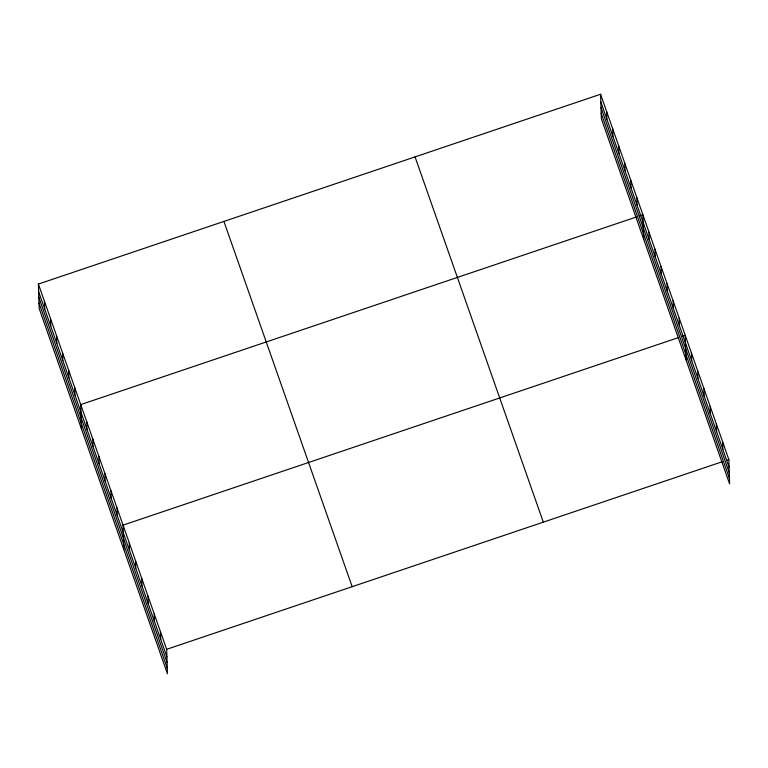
<?xml version="1.0" encoding="UTF-8"?>
<svg xmlns="http://www.w3.org/2000/svg" width="768" height="768" viewBox="0 0 768 768"><rect width="100%" height="100%" fill="white"/><g stroke="black" fill="none" stroke-linecap="round" stroke-linejoin="round"><path stroke-width="1.15" d="M38.4 284.064L166.656 649.325L167.424 673.747L39.168 308.496L38.4 284.064L600.576 94.253L728.832 459.504L729.6 483.936L601.344 118.675L600.576 94.253M636.346 216.998L80.726 404.602L81.494 429.024M639.619 215.885L642.902 214.781L643.661 239.213M678.672 337.526L123.053 525.139L123.821 549.562M681.946 336.422L685.219 335.318L685.987 359.741M166.656 649.325L722.285 461.722M726.653 460.243L728.832 459.504M600.816 101.904L729.072 467.165M600.989 107.434L729.245 472.694M601.162 113.136L729.427 478.397M415.056 156.893L543.312 522.144M223.92 221.424L352.176 586.685M38.64 291.725L166.906 656.976M38.813 297.254L167.078 662.515M38.995 302.957L167.251 668.218M722.602 441.763L722.842 449.424M716.371 424.022L716.611 431.683M710.141 406.282L710.381 413.933M703.91 388.541L704.15 396.192M697.68 370.8L697.92 378.451M691.45 353.059L691.69 360.71M679.181 318.096L679.421 325.757M673.133 300.883L673.373 308.534M667.085 283.661L667.325 291.312M661.037 266.438L661.277 274.099M654.989 249.226L655.229 256.877M648.941 232.003L649.181 239.654M636.854 197.568L637.094 205.219M630.806 180.346L631.046 187.997M624.758 163.123L624.998 170.784M618.71 145.91L618.95 153.562M612.662 128.688L612.902 136.339M606.614 111.466L606.854 119.126M160.435 631.584L160.675 639.235M154.205 613.843L154.445 621.494M147.974 596.102L148.214 603.754M141.744 578.362L141.984 586.013M135.514 560.621L135.754 568.272M129.283 542.88L129.523 550.531M117.005 507.917L117.245 515.568M110.957 490.694L111.197 498.355M104.909 473.482L105.149 481.133M98.87 456.259L99.11 463.91M92.822 439.037L93.062 446.698M86.774 421.824L87.014 429.475M74.678 387.379L74.918 395.04M68.63 370.166L68.87 377.818M62.582 352.944L62.822 360.595M56.544 335.722L56.784 343.382M50.496 318.509L50.736 326.16M44.448 301.286L44.688 308.938"/></g></svg>
